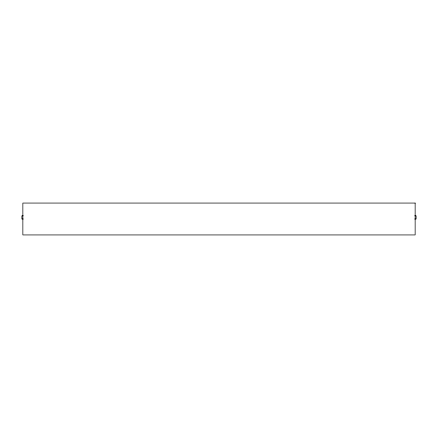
<?xml version="1.0" encoding="UTF-8"?>
<svg xmlns="http://www.w3.org/2000/svg" width="438" height="438" viewBox="0 0 438 438"><rect width="100%" height="100%" fill="white"/><g stroke="black" fill="none" stroke-linecap="round" stroke-linejoin="round"><path stroke-width="0.66" d="M23.258 215.814L21.9 215.814L21.9 219L23.269 219M414.742 215.814L416.1 215.814L416.1 219L414.731 219M415.142 203.062L22.858 203.062L22.858 234.938L415.142 234.938L415.142 203.062"/></g></svg>
